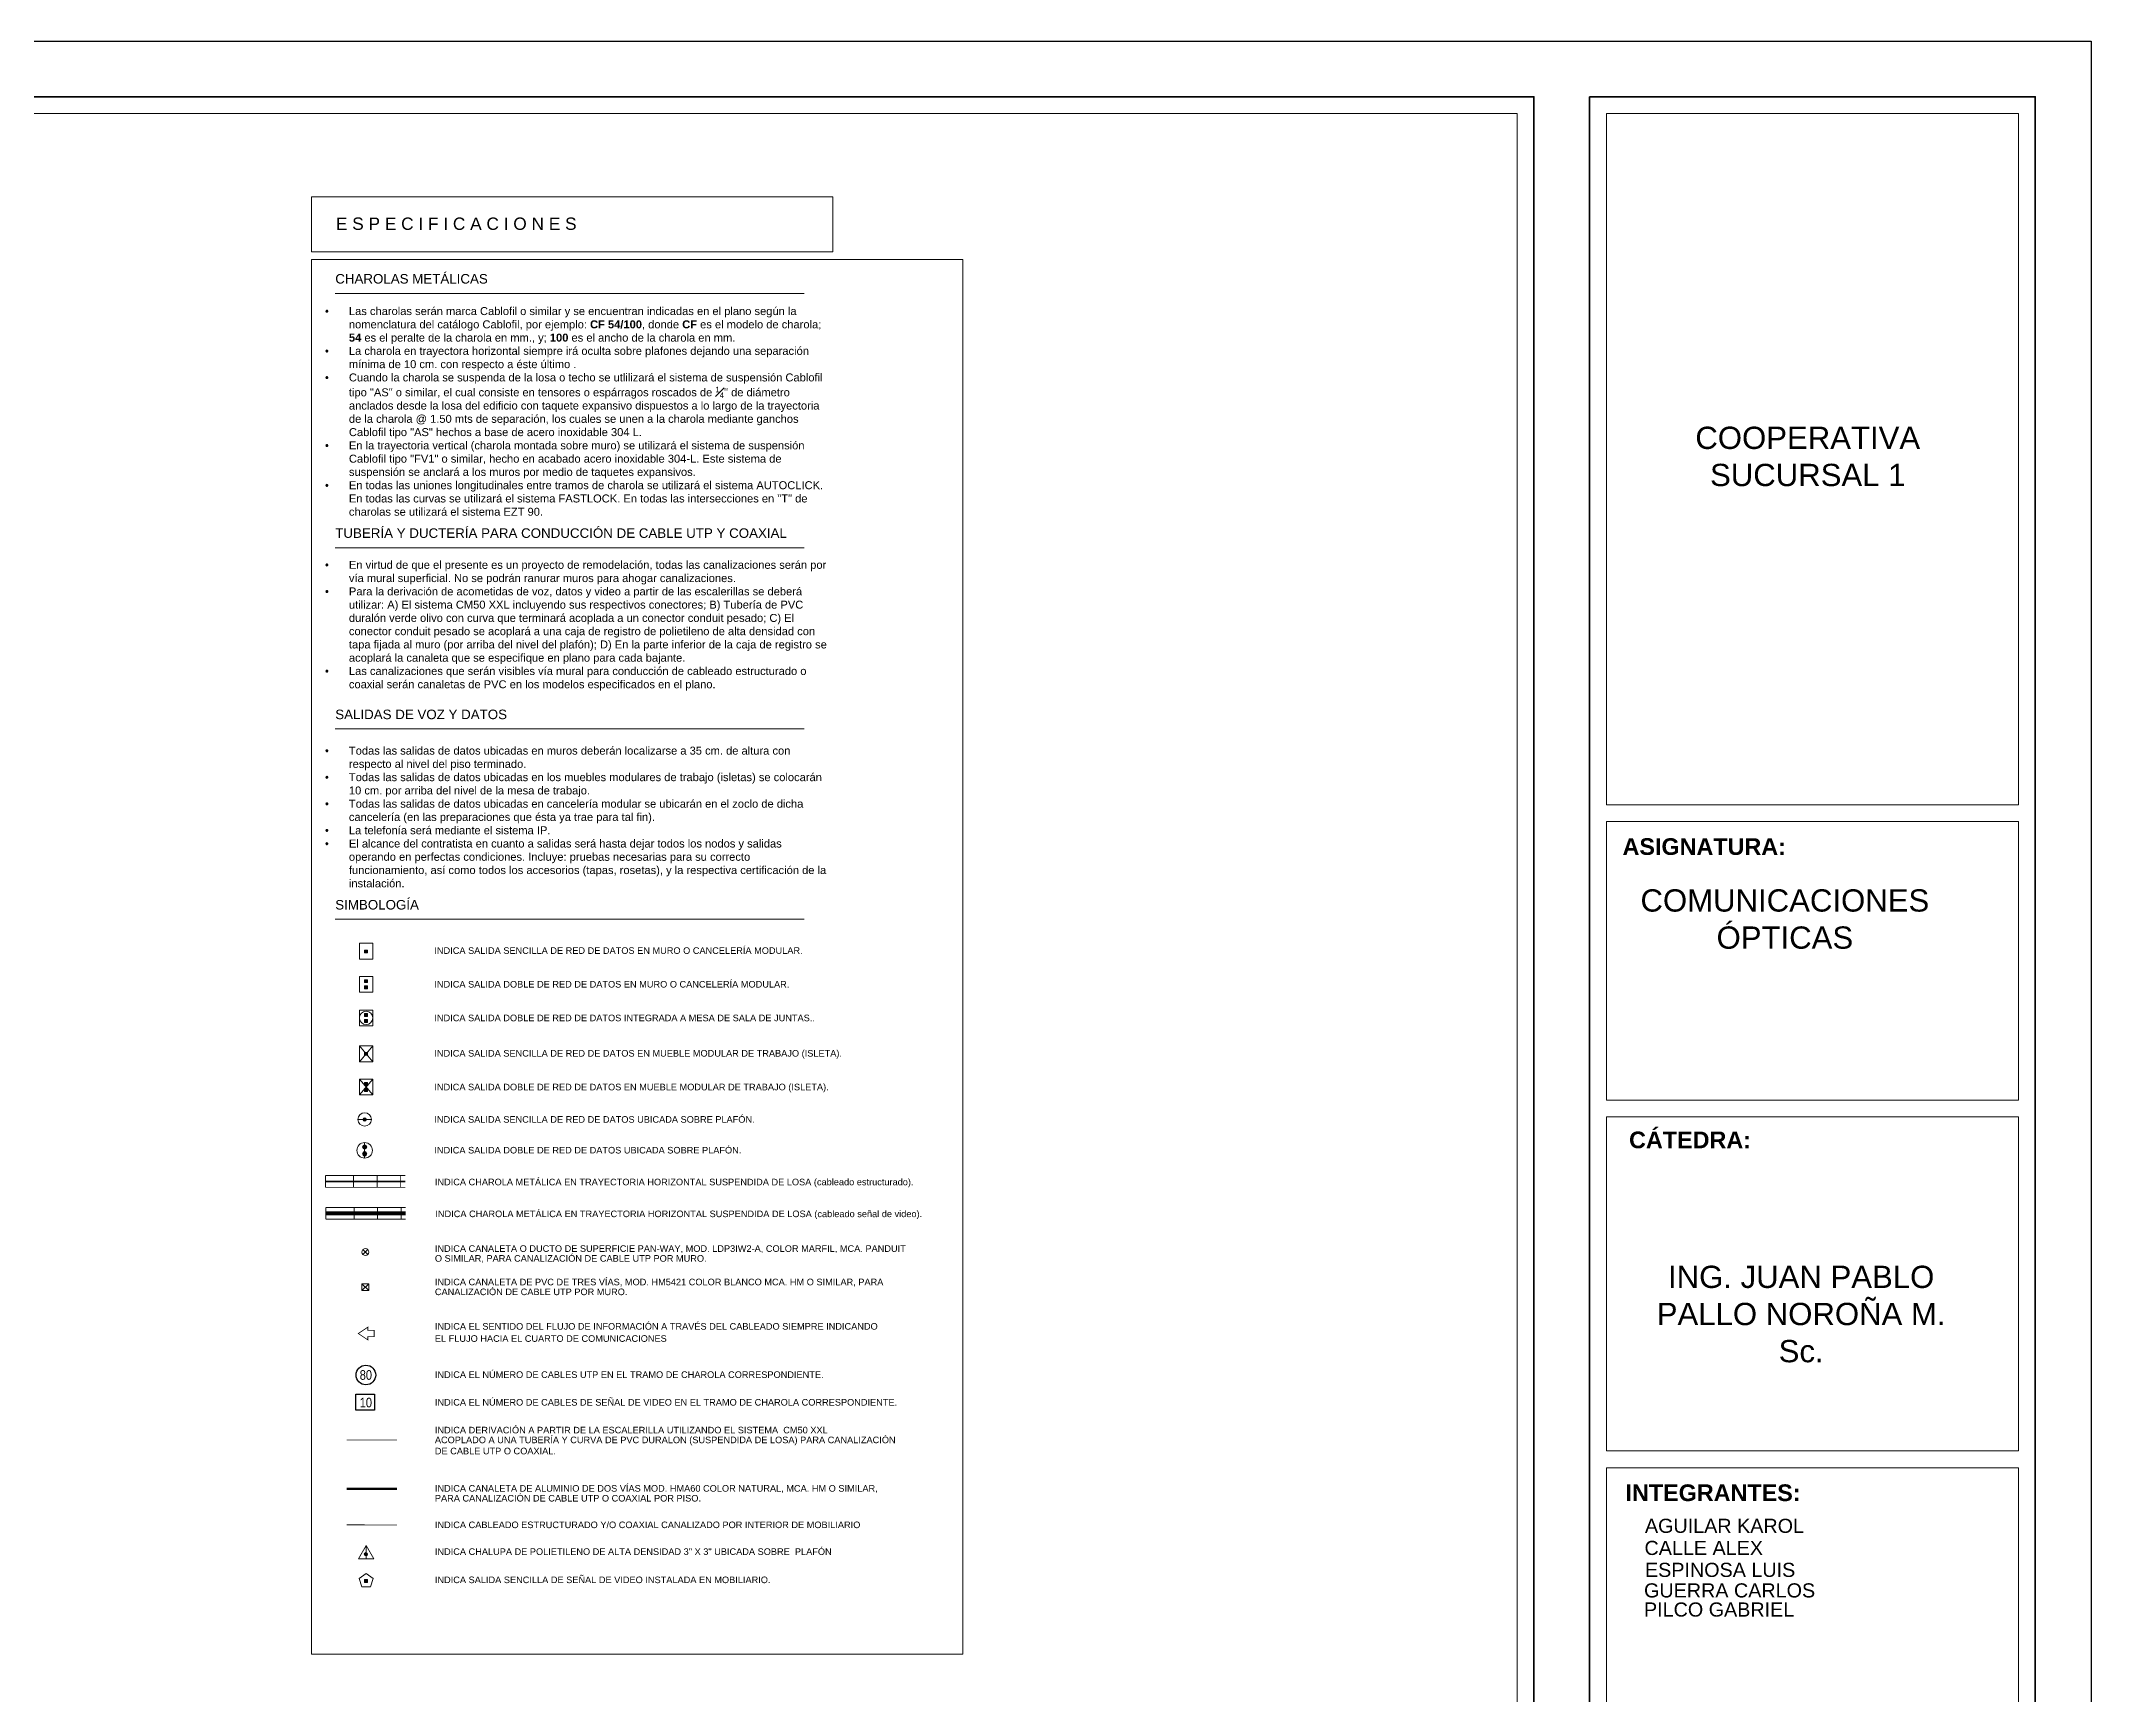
# Model space of a CAD drawing. Header units: millimetres. Extents: x 0 to 99.3, y 0 to 70.2.
# Drawn here: x 55.81 to 99.33, y 35.12 to 70.24 of the extents above; entities that cross this region are included whole.
import ezdxf
from ezdxf.enums import TextEntityAlignment as Align

# ---------------------------------------------------------------- set-up
doc = ezdxf.new("R2010")
doc.units = ezdxf.units.MM
for name, pattern in [('ACAD_ISO05W100', [33, 24, -3, 0, -3, 0, -3]), ('DASHED', [0.75, 0.5, -0.25]), ('DOT2', [0.125, 0, -0.125])]:
    doc.linetypes.add(name, pattern=pattern)
for name, color, linetype, lineweight in [('1_MARCO', 7, 'Continuous', 35), ('1_ROTULO', 102, 'Continuous', 15), ('ARQUITECTÓNICO', 152, 'Continuous', 0), ('INST. VOZ Y DATOS', 40, 'Continuous', 0), ('TEXTOS', 1, 'Continuous', 15), ('TEXTOS INST. VOZ Y DATOS', 1, 'Continuous', 0), ('VOZ Y DATOS  PISO', 84, 'Continuous', 0)]:
    doc.layers.add(name, color=color, linetype=linetype, lineweight=lineweight)
for name, color, linetype in [('_AR_Membrete', 7, 'Continuous'), ('Muebles', 2, 'Continuous'), ('Texto membrete', 7, 'Continuous')]:
    doc.layers.add(name, color=color, linetype=linetype)
doc.styles.add('75', font='ARIALN.TTF', dxfattribs={"height": 0.135})
doc.styles.add('ARIAL', font='arial.ttf')
doc.styles.get("Standard").update_dxf_attribs({"font": 'arial.ttf'})
doc.styles.add('SUBTITULOS', font='arialbd.ttf', dxfattribs={"height": 0.1})
doc.styles.add('TETO', font='arial.ttf', dxfattribs={"width": 1.2, "height": 0.3})
doc.styles.add('TITULO', font='arial.ttf', dxfattribs={"height": 0.1})

# ---------------------------------------------------------------- blocks, each defined once
blk = doc.blocks.new('A$C007F1347')
at = {"layer": 'INST. VOZ Y DATOS'}
h = blk.add_hatch(color=256, dxfattribs=at)
edge = h.paths.add_edge_path()
edge.add_arc((0.165, 0.238), 0.0434, 0, 360, ccw=False)
h = blk.add_hatch(color=256, dxfattribs=at)
edge = h.paths.add_edge_path()
edge.add_arc((0.165, 0.092), 0.0434, 0, 360)
blk.add_lwpolyline([(0.165, 0.33), (0.165, 0)], dxfattribs=at)
at = {"layer": 'INST. VOZ Y DATOS', "ltscale": 0.5}
blk.add_circle((0.165, 0.165), 0.165, dxfattribs=at)
at = {"layer": 'INST. VOZ Y DATOS'}
for centre in [(0.165, 0.238), (0.165, 0.092)]:
    blk.add_circle(centre, 0.0434, dxfattribs=at)
blk = doc.blocks.new('A$C1BEB1155')
at = {"layer": 'INST. VOZ Y DATOS', "color": 6}
for points in [[(0, 0.144), (0.144, 0)], [(0, 0), (0.144, 0.144)]]:
    blk.add_lwpolyline(points, dxfattribs=at)
blk.add_lwpolyline([(0.144, 0.144), (0, 0.144), (0, 0), (0.144, 0)], close=True, dxfattribs=at)
blk = doc.blocks.new('A$C04A84087')
at = {"layer": 'INST. VOZ Y DATOS'}
h = blk.add_hatch(color=256, dxfattribs=at)
edge = h.paths.add_edge_path()
edge.add_arc((0.199, 0.115), 0.0434, 0, 360, ccw=False)
blk.add_line((0.202, 0.35), (0.202, 0), dxfattribs=at)
blk.add_lwpolyline([(0.404, 0), (0.202, 0.35), (0, 0)], close=True, dxfattribs=at)
blk.add_circle((0.199, 0.115), 0.0434, dxfattribs=at)
blk = doc.blocks.new('A$C1328038F')
at = {"layer": 'INST. VOZ Y DATOS'}
blk.add_hatch(color=256, dxfattribs=at).paths.add_polyline_path([(0.179, 0.097), (0.179, 0.157), (0.119, 0.157), (0.119, 0.097)])
at = {"layer": 'INST. VOZ Y DATOS', "ltscale": 0.1}
blk.add_lwpolyline([(0.149, 0.284), (0, 0.176), (0.057, 0), (0.242, 0), (0.299, 0.176)], close=True, dxfattribs=at)
at = {"layer": 'INST. VOZ Y DATOS'}
blk.add_lwpolyline([(0.179, 0.097), (0.179, 0.157), (0.119, 0.157), (0.119, 0.097)], close=True, dxfattribs=at)

msp = doc.modelspace()

# ---------------------------------------------------------------- hatches: boundary and pattern name
at = {"layer": 'INST. VOZ Y DATOS'}
for points in [[(62.682, 50.937), (62.742, 50.937), (62.742, 50.877), (62.682, 50.877)], [(62.681, 50.306), (62.742, 50.306), (62.742, 50.245), (62.681, 50.245)], [(62.681, 50.176), (62.742, 50.176), (62.742, 50.116), (62.681, 50.116)], [(62.681, 49.59), (62.742, 49.59), (62.742, 49.53), (62.681, 49.53)], [(62.681, 49.461), (62.742, 49.461), (62.742, 49.401), (62.681, 49.401)], [(62.681, 48.763), (62.742, 48.763), (62.742, 48.703), (62.681, 48.703)], [(62.681, 48.124), (62.742, 48.124), (62.742, 48.064), (62.681, 48.064)], [(62.681, 47.995), (62.742, 47.995), (62.742, 47.935), (62.681, 47.935)]]:
    msp.add_hatch(color=256, dxfattribs=at).paths.add_polyline_path(points)
h = msp.add_hatch(color=256, dxfattribs=at)
edge = h.paths.add_edge_path()
edge.add_arc((62.681, 47.341), 0.0374, 0, 360)

# ---------------------------------------------------------------- linework, layer by layer
at = {"layer": '1_MARCO', "color": 7}
for points in [[(1.182, 1.182), (87.504, 1.182), (87.504, 69.057), (1.182, 69.057)], [(88.686, 69.057), (88.686, 1.182), (98.146, 1.182), (98.146, 69.057)]]:
    msp.add_lwpolyline(points, close=True, dxfattribs=at)
at = {"layer": '1_ROTULO', "color": 7}
for points in [[(1.539, 1.539), (87.147, 1.539), (87.147, 68.7), (1.539, 68.7)], [(97.789, 68.7), (97.789, 54.022), (89.043, 54.022), (89.043, 68.7)], [(89.043, 53.666), (89.043, 47.753), (97.789, 47.753), (97.789, 53.666)], [(89.043, 47.397), (89.043, 40.302), (97.789, 40.302), (97.789, 47.397)], [(89.043, 39.945), (89.043, 32.85), (97.789, 32.85), (97.789, 39.945)]]:
    msp.add_lwpolyline(points, close=True, dxfattribs=at)
at = {"layer": '_AR_Membrete'}
msp.add_lwpolyline([(0, 70.239), (99.329, 70.239), (99.329, 0), (0, 0)], close=True, dxfattribs=at)
at = {"layer": 'INST. VOZ Y DATOS'}
for points in [[(62.57, 51.083), (62.854, 51.083), (62.854, 50.746), (62.57, 50.746)], [(62.681, 50.938), (62.742, 50.938), (62.742, 50.878), (62.681, 50.878)], [(62.57, 50.379), (62.854, 50.379), (62.854, 50.042), (62.57, 50.042)], [(62.681, 50.306), (62.742, 50.306), (62.742, 50.245), (62.681, 50.245)], [(62.681, 50.176), (62.742, 50.176), (62.742, 50.116), (62.681, 50.116)], [(62.57, 49.664), (62.854, 49.664), (62.854, 49.327), (62.57, 49.327)], [(62.681, 49.59), (62.742, 49.59), (62.742, 49.53), (62.681, 49.53)], [(62.681, 49.461), (62.742, 49.461), (62.742, 49.401), (62.681, 49.401)], [(62.57, 48.902), (62.854, 48.902), (62.854, 48.565), (62.57, 48.565)], [(62.681, 48.763), (62.742, 48.763), (62.742, 48.703), (62.681, 48.703)], [(62.57, 48.198), (62.854, 48.198), (62.854, 47.861), (62.57, 47.861)], [(62.681, 48.124), (62.742, 48.124), (62.742, 48.064), (62.681, 48.064)], [(62.681, 47.995), (62.742, 47.995), (62.742, 47.935), (62.681, 47.935)]]:
    msp.add_lwpolyline(points, close=True, dxfattribs=at)
at = {"layer": 'INST. VOZ Y DATOS', "ltscale": 0.1}
for points in [[(62.57, 48.902), (62.854, 48.565)], [(62.854, 48.902), (62.57, 48.565)], [(62.57, 48.198), (62.854, 47.861)], [(62.854, 48.198), (62.57, 47.861)]]:
    msp.add_lwpolyline(points, dxfattribs=at)
at = {"layer": 'INST. VOZ Y DATOS'}
msp.add_lwpolyline([(62.539, 47.341), (62.823, 47.341)], dxfattribs=at)
at = {"layer": 'INST. VOZ Y DATOS', "const_width": 0.02}
for points in [[(61.849, 46.149), (63.542, 46.149)], [(61.849, 46.149), (61.849, 45.899)], [(62.446, 46.149), (62.446, 45.899)], [(62.946, 46.149), (62.946, 45.899)], [(63.446, 46.149), (63.446, 45.899)], [(61.849, 45.899), (63.542, 45.899)]]:
    msp.add_lwpolyline(points, dxfattribs=at)
at = {"layer": 'INST. VOZ Y DATOS', "color": 6, "const_width": 0.04}
msp.add_lwpolyline([(61.849, 46.024), (63.542, 46.024)], dxfattribs=at)
at = {"layer": 'INST. VOZ Y DATOS', "color": 6, "linetype": 'DOT2', "ltscale": 0.5, "const_width": 0.08}
msp.add_lwpolyline([(61.86, 45.348), (63.553, 45.348)], dxfattribs=at)
at = {"layer": 'INST. VOZ Y DATOS', "color": 94, "const_width": 0.02}
for points in [[(61.86, 45.473), (63.553, 45.473)], [(61.86, 45.473), (61.86, 45.223)], [(62.456, 45.473), (62.456, 45.223)], [(62.956, 45.473), (62.956, 45.223)], [(63.456, 45.473), (63.456, 45.223)], [(61.86, 45.223), (63.553, 45.223)]]:
    msp.add_lwpolyline(points, dxfattribs=at)
at = {"layer": 'INST. VOZ Y DATOS', "color": 6}
for points in [[(62.645, 44.576), (62.747, 44.474)], [(62.645, 44.474), (62.747, 44.576)], [(62.645, 43.83), (62.747, 43.728)], [(62.645, 43.728), (62.747, 43.83)]]:
    msp.add_lwpolyline(points, dxfattribs=at)
at = {"layer": 'INST. VOZ Y DATOS', "color": 6, "ltscale": 0.1}
for points in [[(62.645, 44.576), (62.747, 44.474)], [(62.747, 44.576), (62.645, 44.474)]]:
    msp.add_lwpolyline(points, dxfattribs=at)
at = {"layer": 'INST. VOZ Y DATOS', "color": 6, "linetype": 'DASHED', "ltscale": 0.4, "const_width": 0.015}
msp.add_lwpolyline([(62.301, 40.533), (63.37, 40.533)], dxfattribs=at)
at = {"layer": 'INST. VOZ Y DATOS', "color": 4, "linetype": 'ACAD_ISO05W100', "ltscale": 0.025, "const_width": 0.05}
msp.add_lwpolyline([(63.37, 39.497), (62.301, 39.497)], dxfattribs=at)
at = {"layer": 'INST. VOZ Y DATOS', "ltscale": 0.1}
msp.add_circle((62.712, 49.496), 0.142, dxfattribs=at)
at = {"layer": 'INST. VOZ Y DATOS', "ltscale": 0.5}
msp.add_circle((62.681, 47.341), 0.142, dxfattribs=at)
at = {"layer": 'INST. VOZ Y DATOS'}
msp.add_circle((62.681, 47.341), 0.0374, dxfattribs=at)
at = {"layer": 'INST. VOZ Y DATOS', "color": 6, "ltscale": 0.1}
msp.add_circle((62.696, 44.525), 0.072, dxfattribs=at)
at = {"layer": 'TEXTOS INST. VOZ Y DATOS', "lineweight": 0}
for p, q in [((62.057, 64.881), (72.013, 64.881)), ((62.057, 59.481), (72.013, 59.481)), ((62.057, 55.633), (72.013, 55.633)), ((62.057, 51.59), (72.013, 51.59))]:
    msp.add_line(p, q, dxfattribs=at)
at = {"layer": 'TEXTOS INST. VOZ Y DATOS'}
for points in [[(61.555, 65.765), (72.623, 65.765), (72.623, 66.933), (61.555, 66.933)], [(61.555, 65.6), (75.376, 65.6), (75.376, 35.988), (61.555, 35.988)]]:
    msp.add_lwpolyline(points, close=True, dxfattribs=at)
at = {"layer": 'TEXTOS INST. VOZ Y DATOS', "const_width": 0.0168}
msp.add_lwpolyline([(62.884, 42.795), (62.884, 42.728), (62.749, 42.728), (62.749, 42.66), (62.547, 42.795), (62.749, 42.93), (62.749, 42.862), (62.884, 42.862)], close=True, dxfattribs=at)
at = {"layer": 'TEXTOS INST. VOZ Y DATOS', "lineweight": 30}
msp.add_lwpolyline([(62.492, 41.51), (62.893, 41.51), (62.893, 41.169), (62.492, 41.169)], close=True, dxfattribs=at)
msp.add_circle((62.707, 41.914), 0.208, dxfattribs=at)
at = {"layer": 'VOZ Y DATOS  PISO', "linetype": 'DASHED', "ltscale": 0.15, "const_width": 0.015}
msp.add_lwpolyline([(62.301, 38.733), (63.37, 38.732)], dxfattribs=at)

# ---------------------------------------------------------------- block references
at = {"layer": 'INST. VOZ Y DATOS', "ltscale": 0.1, "xscale": 0.8104592006768481, "yscale": 0.8104592006768481, "zscale": 0.8104592006768481}
msp.add_blockref('A$C04A84087', (62.548, 38.014), dxfattribs=at)
at = {"layer": 'INST. VOZ Y DATOS', "ltscale": 0.1}
msp.add_blockref('A$C1328038F', (62.562, 37.415), dxfattribs=at)
at = {"layer": 'Muebles', "ltscale": 0.1}
for name, p in [('A$C007F1347', (62.516, 46.519)), ('A$C1BEB1155', (62.624, 43.707))]:
    msp.add_blockref(name, p, dxfattribs=at)

# ---------------------------------------------------------------- texts
at = {"layer": 'ARQUITECTÓNICO', "color": 0, "char_height": 0.3, "attachment_point": 1}
for s, insert in [('AGUILAR KAROL ', (89.859, 38.862)), ('CALLE ALEX', (89.85, 38.393)), ('ESPINOSA LUIS', (89.86, 37.927)), ('GUERRA CARLOS', (89.84, 37.491)), ('PILCO GABRIEL', (89.839, 37.085))]:
    msp.add_mtext_dynamic_manual_height_columns(s, width=8.09164, gutter_width=12.5, heights=[0], dxfattribs=dict(at, insert=insert))
at = {"layer": 'Texto membrete', "attachment_point": 1}
for s, width, insert, char_height, style in [('\\pxqc;COOPERATIVA SUCURSAL 1', 5.64151, (90.495, 62.05), 0.47299, 'TITULO'), ('\\pxql;ASIGNATURA:', 44.98407, (89.384, 53.312), 0.35474, 'SUBTITULOS'), ('\\pxqc;COMUNICACIONES ÓPTICAS', 5.64151, (90.009, 52.227), 0.47299, 'TITULO'), ('\\pxql;CÁTEDRA:', 44.98407, (89.523, 47.084), 0.35474, 'SUBTITULOS'), ('\\pxqc;ING. JUAN PABLO PALLO NOROÑA M. Sc.', 7.18719, (89.582, 44.235), 0.47299, 'TITULO'), ('\\pxql;INTEGRANTES:', 44.98407, (89.447, 39.592), 0.35474, 'SUBTITULOS')]:
    msp.add_mtext_dynamic_manual_height_columns(s, width=width, gutter_width=0.5, heights=[0], dxfattribs=dict(at, insert=insert, char_height=char_height, style=style))
at = {"layer": 'TEXTOS', "insert": (61.84, 64.589), "char_height": 0.16904, "width": 10.6461, "attachment_point": 1, "style": 'ARIAL'}
msp.add_mtext('\\A1;\\pxi-2.9999,l2.9999,t2.9999;{\\fSymbol|b0|i0|c2|p18;·^I}Las charolas serán marca Cablofil o similar y se encuentran indicadas en el plano según la nomenclatura del catálogo Cablofil, por ejemplo: {\\fArial|b1|i0|c0|p34;CF 54/100}, donde {\\fArial|b1|i0|c0|p34;CF} es el modelo de charola; {\\fArial|b1|i0|c0|p34;54} es el peralte de la charola en mm., y; {\\fArial|b1|i0|c0|p34;100} es el ancho de la charola en mm.\\P{\\fSymbol|b0|i0|c2|p18;·^I}La charola en trayectora horizontal siempre irá oculta sobre plafones dejando una separación mínima de 10 cm. con respecto a éste último .\\P{\\fSymbol|b0|i0|c2|p18;·^I}Cuando la charola se suspenda de la losa o techo se utlilizará el sistema de suspensión Cablofil tipo "AS" o similar, el cual consiste en tensores o espárragos roscados de {\\H0.7x;\\S1#4;}" de diámetro anclados desde la losa del edificio con taquete expansivo dispuestos a lo largo de la trayectoria de la charola @ 1.50 mts de separación, los cuales se unen a la charola mediante ganchos Cablofil tipo "AS" hechos a base de acero inoxidable 304 L.\\P{\\fSymbol|b0|i0|c2|p18;·^I}En la trayectoria vertical (charola montada sobre muro) se utilizará el sistema de suspensión Cablofil tipo "FV1" o similar, hecho en acabado acero inoxidable 304-L. Este sistema de suspensión se anclará a los muros por medio de taquetes expansivos.\\P{\\fSymbol|b0|i0|c2|p18;·^I}En todas las uniones longitudinales entre tramos de charola se utilizará el sistema AUTOCLICK. En todas las curvas se utilizará el sistema FASTLOCK. En todas las intersecciones en "T" de charolas se utilizará el sistema EZT 90.\\P\\pi0,l0,tz;\\P\\P\\P\\pi-2.9999,l2.9999,t2.9999;{\\fSymbol|b0|i0|c2|p18;·^I}En virtud de que el presente es un proyecto de remodelación, todas las canalizaciones serán por vía mural superficial. No se podrán ranurar muros para ahogar canalizaciones.\\P{\\fSymbol|b0|i0|c2|p18;·^I}Para la derivación de acometidas de voz, datos y video a partir de las escalerillas se deberá utilizar: A) El sistema CM50 XXL incluyendo sus respectivos conectores; B) Tubería de PVC duralón verde olivo con curva que terminará acoplada a un conector conduit pesado; C) El conector conduit pesado se acoplará a una caja de registro de polietileno de alta densidad con tapa fijada al muro (por arriba del nivel del plafón); D) En la parte inferior de la caja de registro se acoplará la canaleta que se especifique en plano para cada bajante.\\P{\\fSymbol|b0|i0|c2|p18;·^I}Las canalizaciones que serán visibles vía mural para conducción de cableado estructurado o coaxial serán canaletas de PVC en los modelos especificados en el plano.\\P\\pi0,l0,tz;\\P\\P\\P\\P\\pi-2.9999,l2.9999,t2.9999;{\\fSymbol|b0|i0|c2|p18;·^I}Todas las salidas de datos ubicadas en muros deberán localizarse a 35 cm. de altura con respecto al nivel del piso terminado.\\P{\\fSymbol|b0|i0|c2|p18;·^I}Todas las salidas de datos ubicadas en los muebles modulares de trabajo (isletas) se colocarán 10 cm. por arriba del nivel de la mesa de trabajo.\\P{\\fSymbol|b0|i0|c2|p18;·^I}Todas las salidas de datos ubicadas en cancelería modular se ubicarán en el zoclo de dicha cancelería (en las preparaciones que ésta ya trae para tal fin).\\P{\\fSymbol|b0|i0|c2|p18;·^I}La telefonía será mediante el sistema IP.\\P{\\fSymbol|b0|i0|c2|p18;·^I}El alcance del contratista en cuanto a salidas será hasta dejar todos los nodos y salidas operando en perfectas condiciones. Incluye: pruebas necesarias para su correcto funcionamiento, así como todos los accesorios (tapas, rosetas), y la respectiva certificación de la instalación.', dxfattribs=at)
at = {"layer": 'TEXTOS INST. VOZ Y DATOS', "style": 'TETO'}
for s, height, p in [('E S P E C I F I C A C I O N E S', 0.26224, (62.071, 66.229)), ('CHAROLAS METÁLICAS', 0.2025, (62.057, 65.089)), ('TUBERÍA Y DUCTERÍA PARA CONDUCCIÓN DE CABLE UTP Y COAXIAL', 0.2025, (62.057, 59.689)), ('SALIDAS DE VOZ Y DATOS', 0.2025, (62.057, 55.84)), ('SIMBOLOGÍA', 0.2025, (62.057, 51.798))]:
    msp.add_text(s, height=height, dxfattribs=at).set_placement(p)
at = {"layer": 'TEXTOS INST. VOZ Y DATOS', "style": 'ARIAL'}
for s, p in [('INDICA SALIDA SENCILLA DE RED DE DATOS EN MURO O CANCELERÍA MODULAR.', (64.161, 50.926)), ('INDICA SALIDA DOBLE DE RED DE DATOS EN MURO O CANCELERÍA MODULAR.', (64.161, 50.211)), ('INDICA SALIDA DOBLE DE RED DE DATOS INTEGRADA A MESA DE SALA DE JUNTAS..', (64.161, 49.496)), ('INDICA SALIDA SENCILLA DE RED DE DATOS EN MUEBLE MODULAR DE TRABAJO (ISLETA).', (64.161, 48.745)), ('INDICA SALIDA DOBLE DE RED DE DATOS EN MUEBLE MODULAR DE TRABAJO (ISLETA).', (64.161, 48.029)), ('INDICA SALIDA SENCILLA DE RED DE DATOS UBICADA SOBRE PLAFÓN.', (64.161, 47.341)), ('INDICA SALIDA DOBLE DE RED DE DATOS UBICADA SOBRE PLAFÓN.', (64.161, 46.688)), ('INDICA CHAROLA METÁLICA EN TRAYECTORIA HORIZONTAL SUSPENDIDA DE LOSA (cableado estructurado).', (64.172, 46.012)), ('INDICA CHAROLA METÁLICA EN TRAYECTORIA HORIZONTAL SUSPENDIDA DE LOSA (cableado señal de video).', (64.182, 45.336)), ('O SIMILAR, PARA CANALIZACIÓN DE CABLE UTP POR MURO.', (64.172, 44.39)), ('INDICA CANALETA O DUCTO DE SUPERFICIE PAN-WAY, MOD. LDP3IW2-A, COLOR MARFIL, MCA. PANDUIT', (64.172, 44.599)), ('INDICA CANALETA DE PVC DE TRES VÍAS, MOD. HM5421 COLOR BLANCO MCA. HM O SIMILAR, PARA', (64.172, 43.889)), ('CANALIZACIÓN DE CABLE UTP POR MURO.', (64.172, 43.68)), ('EL FLUJO HACIA EL CUARTO DE COMUNICACIONES', (64.172, 42.689)), ('INDICA EL SENTIDO DEL FLUJO DE INFORMACIÓN A TRAVÉS DEL CABLEADO SIEMPRE INDICANDO', (64.172, 42.947)), ('INDICA EL NÚMERO DE CABLES UTP EN EL TRAMO DE CHAROLA CORRESPONDIENTE.', (64.172, 41.922)), ('INDICA EL NÚMERO DE CABLES DE SEÑAL DE VIDEO EN EL TRAMO DE CHAROLA CORRESPONDIENTE.', (64.172, 41.335)), ('ACOPLADO A UNA TUBERÍA Y CURVA DE PVC DURALON (SUSPENDIDA DE LOSA) PARA CANALIZACIÓN ', (64.172, 40.536)), ('INDICA DERIVACIÓN A PARTIR DE LA ESCALERILLA UTILIZANDO EL SISTEMA  CM50 XXL ', (64.172, 40.745)), ('DE CABLE UTP O COAXIAL.', (64.172, 40.3)), ('INDICA CANALETA DE ALUMINIO DE DOS VÍAS MOD. HMA60 COLOR NATURAL, MCA. HM O SIMILAR,', (64.172, 39.507)), ('PARA CANALIZACIÓN DE CABLE UTP O COAXIAL POR PISO.', (64.172, 39.298)), ('INDICA CABLEADO ESTRUCTURADO Y/O COAXIAL CANALIZADO POR INTERIOR DE MOBILIARIO ', (64.172, 38.733)), ('INDICA CHALUPA DE POLIETILENO DE ALTA DENSIDAD 3" X 3" UBICADA SOBRE  PLAFÓN', (64.172, 38.164)), ('INDICA SALIDA SENCILLA DE SEÑAL DE VIDEO INSTALADA EN MOBILIARIO.', (64.172, 37.565))]:
    msp.add_text(s, height=0.1397, dxfattribs=at).set_placement(p, align=Align.MIDDLE_LEFT)
at = {"layer": 'TEXTOS INST. VOZ Y DATOS', "char_height": 0.204, "width": 1.84689, "attachment_point": 5, "style": '75'}
for s, insert in [('80', (62.707, 41.914)), ('10', (62.707, 41.328))]:
    msp.add_mtext(s, dxfattribs=dict(at, insert=insert))

doc.saveas('drawing.dxf')
